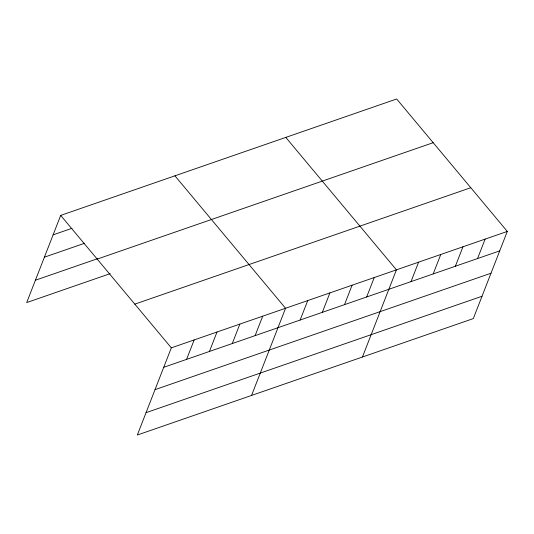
<?xml version="1.0" encoding="UTF-8"?>
<svg xmlns="http://www.w3.org/2000/svg" width="534" height="534" viewBox="0 0 534 534"><rect width="100%" height="100%" fill="white"/><g stroke="black" fill="none" stroke-linecap="round" stroke-linejoin="round"><path stroke-width="0.8" d="M507.3 231.429L171.321 347.848L137.331 435.016L473.311 318.598L507.3 231.429L396.669 98.984L60.689 215.402L26.7 302.571L110.211 273.635M186.586 359.375L194.169 339.931M209.435 351.459L217.011 332.014M232.277 343.542L239.859 324.098M255.125 335.626L262.708 316.181M251.567 395.434L285.557 308.265L174.918 175.819M300.148 320.026L307.731 300.582M322.322 312.343L329.905 292.899M344.497 304.66L352.08 285.216M366.671 296.977L374.254 277.533M362.439 357.019L396.428 269.85L285.79 137.398M411.02 281.612L418.603 262.161M433.194 273.922L440.777 254.478M455.369 266.239L462.951 246.795M477.543 258.556L485.126 239.112M53.106 234.847L72.01 228.292M44.389 257.194L84.572 243.27M35.411 280.223L97.649 258.656M97.195 259.103L433.174 142.691M134.808 304.14L470.788 187.721M163.738 367.292L499.717 250.873M155.027 389.64L491.006 273.221M146.049 412.669L482.028 296.25M60.689 215.402L171.321 347.848"/></g></svg>
